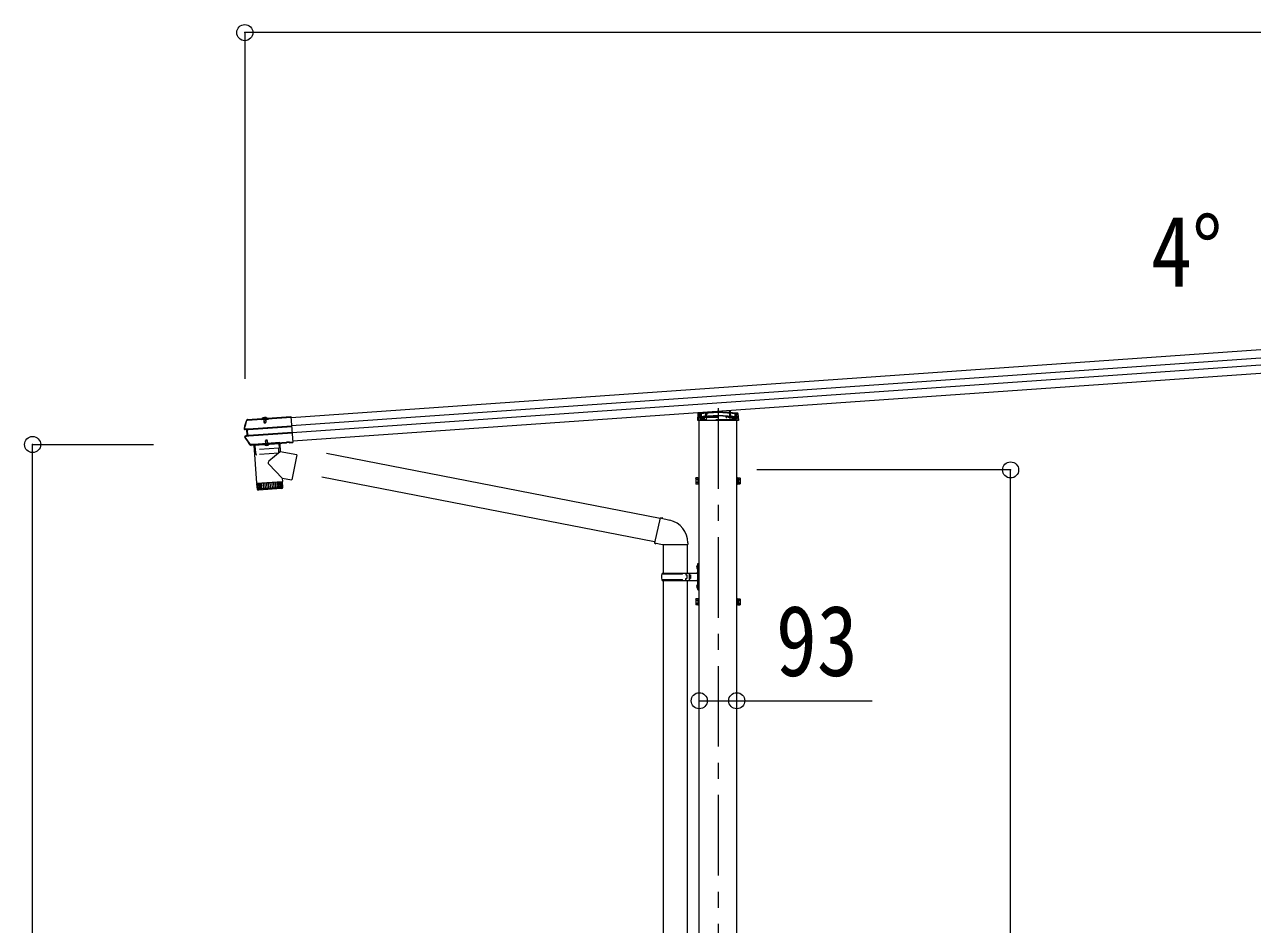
# Model space of a CAD drawing. Units: millimetres at full size, sheet at 1:40; details may follow other scales. Extents: x -11243 to 11243, y -7760 to 7760.
# Drawn here: x 850 to 3897, y -2372 to -139 of the extents above; entities that cross this region are included whole.
import ezdxf
from ezdxf.enums import TextEntityAlignment as Align

# ---------------------------------------------------------------- set-up
doc = ezdxf.new("R2010")
doc.units = ezdxf.units.MM
doc.header["$LTSCALE"] = 40
doc.header["$PDMODE"] = 32
doc.header["$PDSIZE"] = 40
doc.linetypes.add('CHAIN1', pattern=[8, 5, -1, 1, -1])
doc.linetypes.add('DASHED1', pattern=[1.8, 1.2, -0.6])
for name, color, linetype, lineweight in [('0-1_本体', 5, 'CHAIN1', 9), ('0-3_ELV2', 4, 'Continuous', 9), ('0-6_OTH_LINE', 6, 'Continuous', 9), ('0-7_SHAPE', 4, 'Continuous', 9), ('0-9_OUTLINE', 7, 'Continuous', 9)]:
    doc.layers.add(name, color=color, linetype=linetype, lineweight=lineweight)
doc.styles.add('ＭＳ ゴシック', font='')
doc.styles.get('ＭＳ ゴシック').set_extended_font_data('MS Gothic')

msp = doc.modelspace()

# ---------------------------------------------------------------- linework, layer by layer
at = {"layer": '0-1_本体'}
msp.add_line((2570.73, -1090.51), (2570.73, -4089.79), dxfattribs=at)
at = {"layer": '0-3_ELV2'}
for p, q in [((6722.42, -750.04), (1511.34, -1114.44)), ((6723.84, -770.35), (1512.76, -1134.75)), ((6725.05, -787.59), (1513.96, -1151.99)), ((6726.47, -807.9), (1515.38, -1172.3)), ((2600.55, -1096.72), (2600.83, -1101.36)), ((1402.98, -1118.82), (1402.79, -1118.96)), ((1402.79, -1118.96), (1402.89, -1120.43)), ((1402.89, -1120.43), (1403.02, -1120.35)), ((1403.21, -1118.8), (1402.98, -1118.82)), ((1403.08, -1120.32), (1402.98, -1118.82)), ((1403.02, -1120.35), (1403.08, -1120.32)), ((1403.08, -1120.32), (1438.7, -1117.83)), ((1403.21, -1118.8), (1438.59, -1116.33)), ((1437.41, -1118.04), (1437.55, -1120)), ((1454.5, -1118.81), (1437.55, -1120)), ((1438.7, -1117.83), (1438.59, -1116.33)), ((1438.84, -1117.12), (1438.59, -1116.33)), ((1438.77, -1118.41), (1438.73, -1117.95)), ((1453.07, -1117.41), (1438.77, -1118.41)), ((1452.82, -1116.28), (1438.86, -1117.25)), ((1438.86, -1117.25), (1438.94, -1118.4)), ((1439.99, -1117.18), (1439.98, -1116.98)), ((1451.26, -1116.93), (1440.57, -1117.68)), ((1442.93, -1118.12), (1443.03, -1119.62)), ((1443.52, -1118.88), (1443.65, -1118.37)), ((1443.52, -1118.88), (1448.51, -1118.53)), ((1443.52, -1118.88), (1444, -1125.76)), ((1443.95, -1118.85), (1443.85, -1118.35)), ((1443.95, -1118.85), (1444.49, -1126.65)), ((1444, -1125.76), (1448.99, -1125.41)), ((1448.07, -1118.56), (1448.1, -1118.06)), ((1448.07, -1118.56), (1448.62, -1126.36)), ((1448.51, -1118.53), (1448.3, -1118.04)), ((1448.31, -1127.16), (1448.99, -1125.41)), ((1448.51, -1118.53), (1448.99, -1125.41)), ((1449.02, -1119.2), (1448.91, -1117.7)), ((1450.57, -1117.88), (1450.5, -1116.99)), ((1451.76, -1116.35), (1451.75, -1116.15)), ((1452.96, -1115.32), (1452.82, -1116.14)), ((1452.82, -1116.28), (1452.9, -1117.42)), ((1452.96, -1115.32), (1511.12, -1111.25)), ((1453.06, -1116.82), (1452.96, -1115.32)), ((1453.04, -1116.94), (1453.06, -1116.82)), ((1454.37, -1116.85), (1453.04, -1116.94)), ((1453.04, -1116.94), (1453.07, -1117.41)), ((1453.06, -1116.82), (1511.22, -1112.75)), ((1454.37, -1116.85), (1454.5, -1118.81)), ((1511.12, -1111.25), (1515.62, -1175.7)), ((2521.8, -1111.15), (2570.73, -1107.73)), ((2522.32, -1102.64), (2570.73, -1099.26)), ((2524.23, -4593.93), (2524.23, -1121.66)), ((2570.73, -1099.26), (2619.15, -1102.64)), ((2570.73, -1099.26), (2570.73, -1100.2)), ((2570.73, -1107.73), (2619.67, -1111.15)), ((2570.73, -1107.73), (2570.73, -1108.67)), ((2617.23, -4593.93), (2617.23, -1121.66)), ((2620.08, -1103.58), (2621.18, -1121.66)), ((1401.85, -1144.21), (1397.1, -1143.64)), ((1403.26, -1142.87), (1397.28, -1142.15)), ((1402.77, -1144.14), (1401.85, -1144.21)), ((1404.17, -1142.8), (1403.26, -1142.87)), ((1404.4, -1159.2), (1403.26, -1142.87)), ((1403.48, -1144.2), (1404.01, -1144.17)), ((1404.79, -1142.82), (1404.56, -1142.83)), ((1512.79, -1135.21), (1405.67, -1142.7)), ((1405.75, -1143.93), (1512.88, -1136.44)), ((1406.72, -1157.8), (1513.85, -1150.31)), ((1406.81, -1159.03), (1513.93, -1151.54)), ((1398.62, -1160.77), (1404.4, -1159.2)), ((1403.74, -1158.01), (1402.82, -1158.07)), ((1405.32, -1159.13), (1404.4, -1159.2)), ((1404.96, -1157.81), (1404.42, -1157.85)), ((1405.66, -1159.05), (1405.89, -1159.04)), ((1411.85, -1181.45), (1412.57, -1181.4)), ((1412.22, -1182.93), (1412.67, -1182.9)), ((1412.57, -1181.4), (1412.67, -1182.9)), ((1418.83, -1182.1), (1412.85, -1182.52)), ((1418.73, -1180.6), (1418.83, -1182.1)), ((1418.83, -1181.56), (1418.83, -1181.55)), ((1419.06, -1182.45), (1418.83, -1182.1)), ((1418.95, -1180.95), (1500.35, -1175.26)), ((1418.95, -1180.95), (1419.06, -1182.45)), ((1419.06, -1182.45), (1500.46, -1176.76)), ((1419.39, -1182.42), (1483.24, -1177.95)), ((1445.44, -1180.84), (1445.43, -1180.6)), ((1457.22, -1180.02), (1445.44, -1180.84)), ((1448.92, -1170.33), (1448.24, -1172.08)), ((1453.23, -1171.73), (1448.24, -1172.08)), ((1448.58, -1176.89), (1448.24, -1172.08)), ((1449, -1176.75), (1448.61, -1171.13)), ((1452.31, -1170.09), (1448.92, -1170.33)), ((1453.23, -1171.73), (1452.31, -1170.09)), ((1453.12, -1176.47), (1452.73, -1170.84)), ((1453.56, -1176.54), (1453.23, -1171.73)), ((1457.22, -1180.02), (1457.2, -1179.77)), ((1500.35, -1175.26), (1500.46, -1176.76)), ((1500.63, -1176.38), (1500.46, -1176.76)), ((1500.53, -1174.88), (1500.63, -1176.38)), ((1506.62, -1175.96), (1500.63, -1176.38)), ((1506.51, -1174.46), (1506.62, -1175.96)), ((1506.84, -1176.31), (1506.62, -1175.96)), ((1506.74, -1174.81), (1515.52, -1174.2)), ((1506.74, -1174.81), (1506.84, -1176.31)), ((1506.84, -1176.31), (1515.62, -1175.7)), ((1508.03, -1174.72), (1508.14, -1176.22)), ((1508.11, -1175.82), (1515.59, -1175.3)), ((2515.53, -1264.93), (2516.11, -1263.93)), ((2515.53, -1264.93), (2515.53, -1277.93)), ((2515.53, -1277.93), (2516.11, -1278.94)), ((2521.03, -1263.93), (2516.11, -1263.93)), ((2521.03, -1267.68), (2516.11, -1267.68)), ((2521.03, -1275.18), (2516.11, -1275.18)), ((2521.03, -1278.94), (2516.11, -1278.94)), ((2521.03, -1263.73), (2521.03, -1278.74)), ((2522.63, -1264.18), (2521.03, -1264.18)), ((2521.03, -1270.73), (2522.63, -1270.73)), ((2521.03, -1271.73), (2522.63, -1271.73)), ((2521.03, -1278.28), (2522.63, -1278.28)), ((2618.83, -1264.18), (2620.43, -1264.18)), ((2620.43, -1270.73), (2618.83, -1270.73)), ((2620.44, -1271.73), (2618.83, -1271.73)), ((2620.43, -1278.28), (2618.83, -1278.28)), ((2620.43, -1263.73), (2620.43, -1278.74)), ((2620.43, -1263.73), (2625.35, -1263.73)), ((2620.43, -1267.48), (2625.35, -1267.48)), ((2620.43, -1274.98), (2625.35, -1274.98)), ((2620.43, -1278.74), (2625.35, -1278.74)), ((2625.93, -1264.73), (2625.35, -1263.73)), ((2625.93, -1277.73), (2625.35, -1278.74)), ((2625.93, -1264.73), (2625.93, -1277.73)), ((2515.53, -1564.93), (2516.11, -1563.93)), ((2515.53, -1564.93), (2515.53, -1577.93)), ((2515.53, -1577.93), (2516.11, -1578.94)), ((2521.03, -1563.93), (2516.11, -1563.93)), ((2521.03, -1567.68), (2516.11, -1567.68)), ((2521.03, -1575.18), (2516.11, -1575.18)), ((2521.03, -1578.94), (2516.11, -1578.94)), ((2521.03, -1563.73), (2521.03, -1578.74)), ((2522.63, -1564.18), (2521.03, -1564.18)), ((2521.03, -1570.73), (2522.63, -1570.73)), ((2521.03, -1571.73), (2522.63, -1571.73)), ((2521.03, -1578.28), (2522.63, -1578.28)), ((2618.83, -1564.18), (2620.43, -1564.18)), ((2620.43, -1570.73), (2618.83, -1570.73)), ((2620.44, -1571.73), (2618.83, -1571.73)), ((2620.43, -1578.28), (2618.83, -1578.28)), ((2620.43, -1563.73), (2620.43, -1578.74)), ((2620.43, -1563.73), (2625.35, -1563.73)), ((2620.43, -1567.48), (2625.35, -1567.48)), ((2620.43, -1574.98), (2625.35, -1574.98)), ((2620.43, -1578.74), (2625.35, -1578.74)), ((2625.93, -1564.73), (2625.35, -1563.73)), ((2625.93, -1577.73), (2625.35, -1578.74)), ((2625.93, -1564.73), (2625.93, -1577.73))]:
    msp.add_line(p, q, dxfattribs=at)
at = {"layer": '0-3_ELV2', "linetype": 'DASHED1'}
for p, q in [((1441.19, -1117.06), (1441.12, -1117.31)), ((1441.25, -1116.53), (1450.43, -1115.89)), ((1441.32, -1117.63), (1441.25, -1116.53)), ((1443.32, -1114.16), (1444.71, -1116.52)), ((1443.65, -1118.37), (1443.75, -1117.97)), ((1443.75, -1117.97), (1443.68, -1116.86)), ((1443.83, -1118.36), (1443.69, -1116.36)), ((1443.85, -1118.35), (1443.74, -1117.76)), ((1445.9, -1117.05), (1444.71, -1116.52)), ((1445.9, -1117.05), (1447, -1116.36)), ((1448.05, -1113.82), (1447, -1116.36)), ((1448.12, -1118.06), (1447.98, -1116.06)), ((1448.14, -1117.67), (1448.07, -1116.56)), ((1448.1, -1118.06), (1448.13, -1117.45)), ((1448.3, -1118.04), (1448.14, -1117.67)), ((1450.5, -1116.99), (1450.43, -1115.89)), ((1450.55, -1116.41), (1450.66, -1116.65)), ((2521.87, -1111.16), (2619.6, -1111.16)), ((2524.34, -1104.51), (2523.29, -1121.66)), ((2523.76, -1113.96), (2528.73, -1113.96)), ((2523.81, -1113.16), (2617.66, -1113.16)), ((2570.73, -1109.73), (2523.82, -1113.01)), ((2570.73, -1101.26), (2524.34, -1104.51)), ((2527.53, -1104.28), (2527.53, -1117.93)), ((2527.53, -1117.93), (2528.53, -1119.66)), ((2612.93, -1119.66), (2528.53, -1119.66)), ((2528.73, -1104.2), (2528.73, -1119.66)), ((2530.23, -1112.57), (2530.23, -1119.66)), ((2533.33, -1113.16), (2533.33, -1119.66)), ((2533.46, -1113.16), (2533.46, -1119.66)), ((2533.73, -1112.32), (2533.73, -1119.66)), ((2533.73, -1117.93), (2536.73, -1117.93)), ((2536.73, -1112.11), (2536.73, -1119.66)), ((2539.98, -1112.1), (2540.66, -1100.91)), ((2542.67, -1100.77), (2541.4, -1121.66)), ((2544.73, -1111.16), (2544.73, -1113.16)), ((2549.23, -1113.96), (2549.23, -1111.24)), ((2550.73, -1113.96), (2549.23, -1113.96)), ((2550.73, -1111.13), (2550.73, -1113.96)), ((2617.13, -1104.51), (2570.73, -1101.26)), ((2617.65, -1113.01), (2570.73, -1109.73)), ((2590.73, -1113.96), (2590.73, -1111.13)), ((2590.73, -1113.96), (2592.23, -1113.96)), ((2592.23, -1111.24), (2592.23, -1113.96)), ((2596.73, -1113.16), (2596.73, -1111.16)), ((2598.56, -1096.86), (2600.07, -1121.66)), ((2600.83, -1101.36), (2601.49, -1112.1)), ((2604.73, -1112.11), (2604.73, -1119.66)), ((2604.73, -1117.93), (2607.73, -1117.93)), ((2607.73, -1112.32), (2607.73, -1119.66)), ((2608, -1113.16), (2608, -1119.66)), ((2608.13, -1113.16), (2608.13, -1119.66)), ((2611.23, -1112.57), (2611.23, -1119.66)), ((2612.73, -1104.2), (2612.73, -1119.66)), ((2612.73, -1113.96), (2617.71, -1113.96)), ((2612.93, -1119.66), (2613.93, -1117.93)), ((2613.93, -1104.28), (2613.93, -1117.93)), ((2618.18, -1121.66), (2617.13, -1104.51)), ((1449, -1182.94), (1450.16, -1180.13)), ((1451.26, -1179.44), (1450.16, -1180.13)), ((1451.26, -1179.44), (1452.45, -1179.97)), ((1453.99, -1182.59), (1452.45, -1179.97))]:
    msp.add_line(p, q, dxfattribs=at)
at = {"layer": '0-3_ELV2'}
for points in [[(1396.18, -1140.5), (1399, -1130.84), (1402.02, -1121.23)], [(1438.7, -1117.83), (1438.73, -1117.95), (1437.41, -1118.04)], [(1450.57, -1117.88), (1441.39, -1118.53), (1441.32, -1117.63)], [(1444, -1125.76), (1444.92, -1127.4), (1448.31, -1127.16)], [(2621.18, -1121.66), (2520.28, -1121.66), (2521.39, -1103.58)], [(1398.22, -1159.32), (1402.82, -1158.07), (1401.85, -1144.21)], [(1410.8, -1180.97), (1404.24, -1171.93), (1397.88, -1162.75)], [(1418.95, -1180.95), (1418.73, -1180.6), (1412.74, -1181.02), (1412.57, -1181.4)], [(1412.74, -1181.02), (1412.85, -1182.52), (1412.67, -1182.9)], [(1483.66, -1176.92), (1483.59, -1175.92), (1418.75, -1180.46), (1418.82, -1181.46)], [(1506.74, -1174.81), (1506.51, -1174.46), (1500.53, -1174.88), (1500.35, -1175.26)], [(2524.23, -1262.73), (2522.63, -1262.73), (2522.63, -1279.73), (2524.23, -1279.73)], [(2617.23, -1262.73), (2618.83, -1262.73), (2618.83, -1279.73), (2617.23, -1279.73)], [(2524.23, -1562.73), (2522.63, -1562.73), (2522.63, -1579.73), (2524.23, -1579.73)], [(2617.23, -1562.73), (2618.83, -1562.73), (2618.83, -1579.73), (2617.23, -1579.73)]]:
    msp.add_lwpolyline(points, dxfattribs=at)
for centre, radius, start, end in [((1878.04, -1275.83), 502, 162.04537, 164.31277), ((1403.52, -1122.07), 3.19, 103.22631, 162.05142), ((1403.16, -1121.6), 1.2, 102.71221, 162.01357), ((1440.52, -1116.94), 0.55, 142.43917, 184), ((1440.53, -1117.14), 0.545, 184, 274), ((1446.19, -1121.3), 7.7, 45.56083, 142.43917), ((1451.22, -1116.39), 0.545, 274, 4), ((1451.2, -1116.19), 0.55, 4, 45.56083), ((2521.87, -1112.15), 1, 94, 176.5), ((2522.39, -1103.64), 1, 94, 176.5), ((2619.08, -1103.64), 1, 3.5, 86), ((2619.6, -1112.15), 1, 3.5, 86), ((1397.43, -1140.86), 2.8, 164.31277, 263.16971), ((1397.44, -1140.86), 1.3, 164.24366, 263.03582), ((1398.95, -1162.02), 2.8, 105.16971, 214.06629), ((1812.49, -882.39), 502, 214.06629, 216.59248), ((1398.96, -1162.02), 1.3, 105.30295, 214.13631), ((1412, -1179.74), 3.19, 216.58984, 274.01289), ((1411.76, -1180.25), 1.2, 216.62025, 274.01295), ((1419.82, -1181.39), 1, 184, 274), ((1450.99, -1175.5), 7.7, 223.98312, 324.01688), ((1482.67, -1176.99), 1, 274, 4), ((2527.95, -1271.43), 12.42, 162.41205, 197.58795), ((2518.86, -1265.8), 3.32, 145.61575, 214.38425), ((2518.86, -1277.06), 3.32, 145.61575, 214.38425), ((2622.61, -1265.6), 3.32, 325.61575, 34.38425), ((2613.51, -1271.23), 12.42, 342.41205, 17.58795), ((2622.61, -1276.86), 3.32, 325.61575, 34.38425), ((2527.95, -1571.43), 12.42, 162.41205, 197.58795), ((2518.86, -1565.8), 3.32, 145.61575, 214.38425), ((2518.86, -1577.06), 3.32, 145.61575, 214.38425), ((2622.61, -1565.6), 3.32, 325.61575, 34.38425), ((2613.51, -1571.23), 12.42, 342.41205, 17.58795), ((2622.61, -1576.86), 3.32, 325.61575, 34.38425)]:
    msp.add_arc(centre, radius, start, end, dxfattribs=at)
at = {"layer": '0-3_ELV2', "linetype": 'DASHED1'}
for centre, radius, start, end in [((1440.64, -1117.17), 0.5, 274, 344), ((1441.96, -1117.28), 0.8, 94, 164), ((1443.18, -1116.9), 0.5, 4, 94), ((1448.57, -1116.52), 0.5, 94, 184), ((1449.82, -1116.73), 0.8, 24, 94), ((1451.12, -1116.44), 0.5, 204, 274), ((2521.87, -1112.16), 1, 90, 176.5), ((2619.6, -1112.16), 1, 3.5, 90)]:
    msp.add_arc(centre, radius, start, end, dxfattribs=at)
at = {"layer": '0-3_ELV2'}
for centre, major_axis, ratio, start_param, end_param in [((1439.06, -1120.31), (-0.22, 3.19), 0.014286, 5.9883828, 6.2220988), ((1453.05, -1119.33), (-0.22, 3.19), 0.014286, 0.0610865, 0.2948025), ((1405.79, -1144.51), (3.03, -0.36), 0.014525, 2.4375911, 3.0658321), ((1405.79, -1144.52), (2.99, 0.21), 0.19438, 1.5707963, 2.1939282), ((1405.69, -1142.98), (1.52, -0.18), 0.014525, 2.4126357, 3.0658321), ((1405.69, -1142.99), (1.5, 0.1), 0.19438, 1.5707963, 2.2034964), ((1406.68, -1157.21), (2.95, 0.8), 0.014957, 3.2171785, 3.8372566), ((1406.68, -1157.22), (2.99, 0.21), 0.19438, 4.0848352, 4.712389), ((1406.79, -1158.73), (1.48, 0.4), 0.014957, 3.2171785, 3.8435615), ((1406.79, -1158.74), (1.5, 0.1), 0.19438, 4.0561004, 4.712389)]:
    msp.add_ellipse(centre, major_axis=major_axis, ratio=ratio, start_param=start_param, end_param=end_param, dxfattribs=at)
at = {"layer": '0-6_OTH_LINE'}
for p, q in [((1396.63, -158.85), (1396.63, -1017.74)), ((6806.63, -158.85), (1396.63, -158.85)), ((870.11, -4043.93), (870.11, -1180.93)), ((870.11, -1180.93), (1170.11, -1180.93)), ((3296.73, -1243.93), (2667.23, -1243.93)), ((3296.73, -4043.93), (3296.73, -1243.93)), ((2524.23, -1816.63), (2617.23, -1816.63)), ((2617.23, -1816.63), (2953.39, -1816.63))]:
    msp.add_line(p, q, dxfattribs=at)
for p in [(1396.63, -158.85), (870.11, -1180.93), (3296.73, -1243.93), (2524.23, -1816.63), (2617.23, -1816.63)]:
    msp.add_point(p, dxfattribs=at)
at = {"layer": '0-9_OUTLINE'}
for p, q in [((1419.32, -1182.42), (1425.95, -1277.19)), ((1483.17, -1177.96), (1484.62, -1198.77)), ((1484.62, -1198.77), (1456.32, -1222.23)), ((1525.38, -1206.69), (1484.62, -1198.77)), ((1525.38, -1206.69), (1513.32, -1268.73)), ((2426.81, -1364.25), (1599.12, -1203.36)), ((1489.19, -1264.04), (1455.91, -1229.55)), ((1425.95, -1277.19), (1489.8, -1272.73)), ((1489.87, -1273.72), (1426.02, -1278.19)), ((1426.02, -1278.19), (1427.16, -1291.19)), ((1427.74, -1292.72), (1426.72, -1278.14)), ((1427.95, -1278.05), (1428.99, -1293.02)), ((1430.8, -1292.89), (1429.76, -1277.93)), ((1430.44, -1276.88), (1430.53, -1277.87)), ((1432.12, -1277.76), (1433.16, -1292.73)), ((1436.03, -1292.53), (1434.98, -1277.56)), ((1439.34, -1292.29), (1438.29, -1277.33)), ((1441.98, -1277.07), (1443.03, -1292.04)), ((1445.99, -1276.79), (1447.03, -1291.76)), ((1450.22, -1276.5), (1451.27, -1291.46)), ((1454.61, -1276.19), (1455.65, -1291.15)), ((1459.06, -1275.88), (1460.1, -1290.84)), ((1463.49, -1275.57), (1464.53, -1290.53)), ((1467.81, -1275.27), (1468.85, -1290.23)), ((1471.94, -1274.98), (1472.98, -1289.94)), ((1475.79, -1274.71), (1476.84, -1289.67)), ((1479.3, -1274.46), (1480.35, -1289.43)), ((1482.4, -1274.25), (1483.44, -1289.21)), ((1485.01, -1274.06), (1486.06, -1289.03)), ((1485.31, -1273.04), (1485.36, -1274.04)), ((1487.11, -1273.92), (1488.15, -1288.88)), ((1488.63, -1273.81), (1489.68, -1288.77)), ((1489.19, -1264.04), (1489.8, -1272.73)), ((1489.19, -1264.04), (1513.32, -1268.73)), ((1490.55, -1286.76), (1489.87, -1273.72)), ((2413.21, -1422.73), (1587.68, -1262.26)), ((1427.15, -1291.14), (1490.55, -1286.71)), ((1487.76, -1289.91), (1430.36, -1293.92)), ((2427.17, -1362.69), (2412.81, -1424.44)), ((2427.17, -1362.69), (2451.49, -1368.5)), ((2412.81, -1424.44), (2432.89, -1428.99)), ((2412.81, -1424.44), (2416.81, -1427.12)), ((2417.69, -1425.55), (2416.81, -1427.12)), ((2432.89, -1428.99), (2495.62, -1428.99)), ((2434.26, -1428.99), (2434.26, -1499.99)), ((2494.26, -1428.99), (2494.26, -1499.99)), ((2495.62, -1424.82), (2495.62, -1428.99)), ((2517.93, -1482.84), (2519.98, -1483.84)), ((2519.2, -1480.84), (2519.83, -1480.84)), ((2519.2, -1480.84), (2519.2, -1489.14)), ((2519.2, -1489.14), (2519.83, -1489.14)), ((2519.83, -1480.84), (2520.23, -1481.24)), ((2519.98, -1483.84), (2520.59, -1484.99)), ((2520.23, -1476.99), (2523.23, -1475.49)), ((2520.23, -1476.99), (2520.23, -1540.99)), ((2523.23, -1475.49), (2523.23, -1542.49)), ((2523.23, -1475.49), (2524.23, -1475.49)), ((2431.26, -1501.99), (2481.59, -1501.99)), ((2431.26, -1515.99), (2481.59, -1515.99)), ((2432.26, -1499.99), (2518.26, -1499.99)), ((2432.26, -1499.99), (2432.26, -1501.99)), ((2432.26, -1517.99), (2432.26, -1515.99)), ((2432.26, -1517.99), (2518.26, -1517.99)), ((2434.25, -1517.99), (2434.25, -2659.96)), ((2491.26, -1499.99), (2491.26, -1504.49)), ((2491.26, -1504.49), (2493.26, -1504.49)), ((2491.26, -1517.99), (2491.26, -1513.49)), ((2491.26, -1513.49), (2493.26, -1513.49)), ((2493.26, -1504.49), (2493.26, -1513.49)), ((2494.25, -1517.99), (2494.25, -2659.96)), ((2499.23, -1499.99), (2499.23, -1517.99)), ((2499.23, -1504.49), (2502.23, -1504.49)), ((2499.23, -1513.49), (2502.23, -1513.49)), ((2502.23, -1504.49), (2502.23, -1513.49)), ((2517.93, -1530.84), (2519.98, -1531.84)), ((2519.2, -1528.84), (2519.83, -1528.84)), ((2519.2, -1528.84), (2519.2, -1537.14)), ((2519.2, -1537.14), (2519.83, -1537.14)), ((2519.83, -1528.84), (2519.83, -1537.14)), ((2519.83, -1528.84), (2520.23, -1529.24)), ((2519.83, -1537.14), (2520.23, -1536.74)), ((2519.98, -1531.84), (2520.59, -1532.99)), ((2520.23, -1540.99), (2523.23, -1542.49)), ((2523.23, -1542.49), (2524.23, -1542.49))]:
    msp.add_line(p, q, dxfattribs=at)
at = {"layer": '0-9_OUTLINE', "linetype": 'DASHED1'}
for p, q in [((1421.54, -1182.27), (1422.67, -1193.73)), ((1481.09, -1178.1), (1481.56, -1189.61)), ((1481.09, -1190.13), (1423.21, -1194.18)), ((1424.69, -1205.63), (1423.4, -1194.17)), ((1480.62, -1202.19), (1425.22, -1206.07)), ((1481.09, -1201.68), (1480.76, -1190.16))]:
    msp.add_line(p, q, dxfattribs=at)
at = {"layer": '0-9_OUTLINE'}
for points in [[(2427.17, -1362.69), (2431.89, -1362.25), (2432.03, -1363.85)], [(2517.93, -1487.13), (2519.98, -1486.14), (2520.59, -1484.99)], [(2519.83, -1480.84), (2519.83, -1489.14), (2520.23, -1488.74)], [(2517.93, -1535.13), (2519.98, -1534.14), (2520.59, -1532.99)]]:
    msp.add_lwpolyline(points, dxfattribs=at)
at = {"layer": '0-9_OUTLINE', "linetype": 'DASHED1'}
for centre, start, end in [((1423.17, -1193.68), 185.67065, 274), ((1425.18, -1205.57), 186.38594, 274), ((1480.59, -1201.7), 274, 1.61406), ((1481.06, -1189.63), 274, 2.32935)]:
    msp.add_arc(centre, 0.5, start, end, dxfattribs=at)
at = {"layer": '0-9_OUTLINE'}
for centre, radius, start, end in [((1459.51, -1226.08), 5, 129.65551, 223.97399), ((1430.15, -1290.93), 3, 185, 274.04832), ((1487.55, -1286.92), 3, 274, 3), ((2437.62, -1424.82), 58, 0, 76.56538), ((2523.53, -1484.99), 6, 136.21765, 223.78235), ((2480.01, -1508.99), 49.25, 171.82876, 180.00002), ((2480.01, -1508.99), 49.25, 180.00002, 188.17127), ((2481.59, -1499.99), 2, 270, 359.99998), ((2481.59, -1517.99), 2, 0.00005, 90.00004), ((2518.23, -1497.99), 2, 270, 359.99998), ((2518.23, -1519.99), 2, 0.00005, 90.00004), ((2523.53, -1532.99), 6, 136.21765, 223.78235)]:
    msp.add_arc(centre, radius, start, end, dxfattribs=at)

# ---------------------------------------------------------------- texts
at = {"layer": '0-6_OTH_LINE', "color": 7, "style": 'ＭＳ ゴシック', "width": 0.85}
msp.add_text('93', height=176, dxfattribs=at).set_placement((2714.25, -1808.15), align=Align.BOTTOM_LEFT)
at = {"layer": '0-7_SHAPE', "color": 7, "style": 'ＭＳ ゴシック', "width": 0.85}
msp.add_text('4°', height=176, dxfattribs=at).set_placement((3645.19, -841.69), align=Align.BOTTOM_LEFT)

doc.saveas('drawing.dxf')
